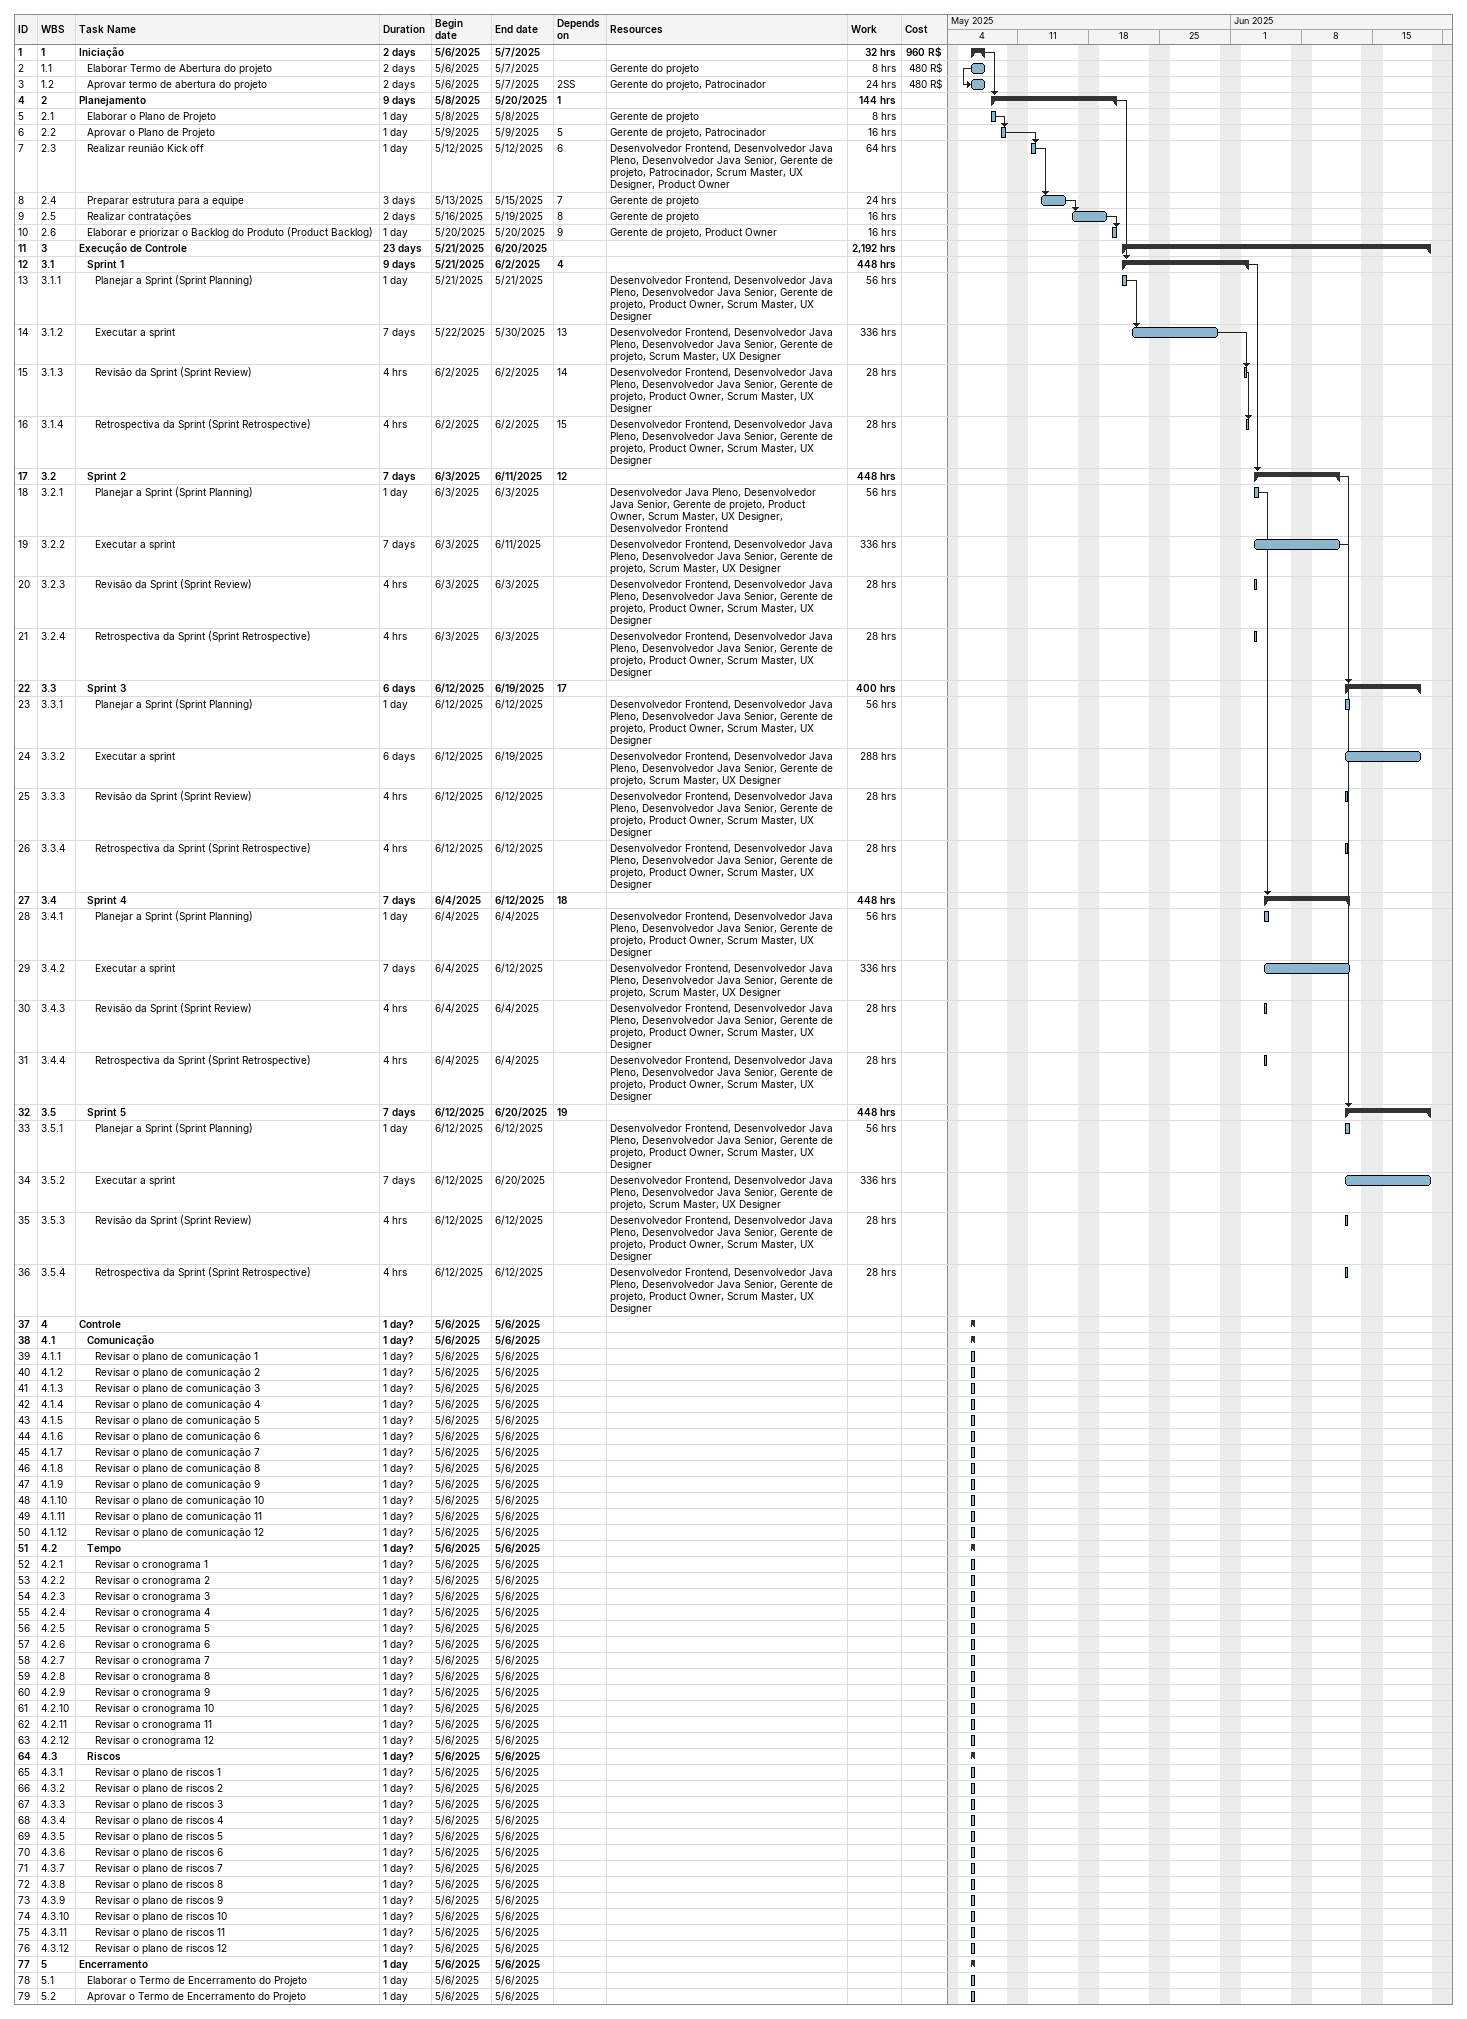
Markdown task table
| ID | WBS | Task | Duration | Start | Finish | Predecessors | Resources | Work (h) | Cost (R$) |
|---|---|---|---|---|---|---|---|---|---|
| 1 | 1 | **Iniciação** | 2d | 2025-05-06 | 2025-05-07 |  |  | 32 | 960 |
| 2 | 1.1 | Elaborar Termo de Abertura do projeto | 2d | 2025-05-06 | 2025-05-07 |  | Gerente do projeto | 8 | 480 |
| 3 | 1.2 | Aprovar termo de abertura do projeto | 2d | 2025-05-06 | 2025-05-07 | 2SS | Gerente do projeto, Patrocinador | 24 | 480 |
| 4 | 2 | **Planejamento** | 9d | 2025-05-08 | 2025-05-20 | 1 |  | 144 |  |
| 5 | 2.1 | Elaborar o Plano de Projeto | 1d | 2025-05-08 | 2025-05-08 |  | Gerente de projeto | 8 |  |
| 6 | 2.2 | Aprovar o Plano de Projeto | 1d | 2025-05-09 | 2025-05-09 | 5 | Gerente de projeto, Patrocinador | 16 |  |
| 7 | 2.3 | Realizar reunião Kick off | 1d | 2025-05-12 | 2025-05-12 | 6 | Desenvolvedor Frontend, Desenvolvedor Java Pleno, Desenvolvedor Java Senior, Gerente de projeto, Patrocinador, Scrum Master, UX Designer, Product Owner | 64 |  |
| 8 | 2.4 | Preparar estrutura para a equipe | 3d | 2025-05-13 | 2025-05-15 | 7 | Gerente de projeto | 24 |  |
| 9 | 2.5 | Realizar contratações | 2d | 2025-05-16 | 2025-05-19 | 8 | Gerente de projeto | 16 |  |
| 10 | 2.6 | Elaborar e priorizar o Backlog do Produto (Product Backlog) | 1d | 2025-05-20 | 2025-05-20 | 9 | Gerente de projeto, Product Owner | 16 |  |
| 11 | 3 | **Execução de Controle** | 23d | 2025-05-21 | 2025-06-20 |  |  | 2192 |  |
| 12 | 3.1 | **Sprint 1** | 9d | 2025-05-21 | 2025-06-02 | 4 |  | 448 |  |
| 13 | 3.1.1 | Planejar a Sprint (Sprint Planning) | 1d | 2025-05-21 | 2025-05-21 |  | Desenvolvedor Frontend, Desenvolvedor Java Pleno, Desenvolvedor Java Senior, Gerente de projeto, Product Owner, Scrum Master, UX Designer | 56 |  |
| 14 | 3.1.2 | Executar a sprint | 7d | 2025-05-22 | 2025-05-30 | 13 | Desenvolvedor Frontend, Desenvolvedor Java Pleno, Desenvolvedor Java Senior, Gerente de projeto, Scrum Master, UX Designer | 336 |  |
| 15 | 3.1.3 | Revisão da Sprint (Sprint Review) | 4h | 2025-06-02 | 2025-06-02 | 14 | Desenvolvedor Frontend, Desenvolvedor Java Pleno, Desenvolvedor Java Senior, Gerente de projeto, Product Owner, Scrum Master, UX Designer | 28 |  |
| 16 | 3.1.4 | Retrospectiva da Sprint (Sprint Retrospective) | 4h | 2025-06-02 | 2025-06-02 | 15 | Desenvolvedor Frontend, Desenvolvedor Java Pleno, Desenvolvedor Java Senior, Gerente de projeto, Product Owner, Scrum Master, UX Designer | 28 |  |
| 17 | 3.2 | **Sprint 2** | 7d | 2025-06-03 | 2025-06-11 | 12 |  | 448 |  |
| 18 | 3.2.1 | Planejar a Sprint (Sprint Planning) | 1d | 2025-06-03 | 2025-06-03 |  | Desenvolvedor Java Pleno, Desenvolvedor Java Senior, Gerente de projeto, Product Owner, Scrum Master, UX Designer, Desenvolvedor Frontend | 56 |  |
| 19 | 3.2.2 | Executar a sprint | 7d | 2025-06-03 | 2025-06-11 |  | Desenvolvedor Frontend, Desenvolvedor Java Pleno, Desenvolvedor Java Senior, Gerente de projeto, Scrum Master, UX Designer | 336 |  |
| 20 | 3.2.3 | Revisão da Sprint (Sprint Review) | 4h | 2025-06-03 | 2025-06-03 |  | Desenvolvedor Frontend, Desenvolvedor Java Pleno, Desenvolvedor Java Senior, Gerente de projeto, Product Owner, Scrum Master, UX Designer | 28 |  |
| 21 | 3.2.4 | Retrospectiva da Sprint (Sprint Retrospective) | 4h | 2025-06-03 | 2025-06-03 |  | Desenvolvedor Frontend, Desenvolvedor Java Pleno, Desenvolvedor Java Senior, Gerente de projeto, Product Owner, Scrum Master, UX Designer | 28 |  |
| 22 | 3.3 | **Sprint 3** | 6d | 2025-06-12 | 2025-06-19 | 17 |  | 400 |  |
| 23 | 3.3.1 | Planejar a Sprint (Sprint Planning) | 1d | 2025-06-12 | 2025-06-12 |  | Desenvolvedor Frontend, Desenvolvedor Java Pleno, Desenvolvedor Java Senior, Gerente de projeto, Product Owner, Scrum Master, UX Designer | 56 |  |
| 24 | 3.3.2 | Executar a sprint | 6d | 2025-06-12 | 2025-06-19 |  | Desenvolvedor Frontend, Desenvolvedor Java Pleno, Desenvolvedor Java Senior, Gerente de projeto, Scrum Master, UX Designer | 288 |  |
| 25 | 3.3.3 | Revisão da Sprint (Sprint Review) | 4h | 2025-06-12 | 2025-06-12 |  | Desenvolvedor Frontend, Desenvolvedor Java Pleno, Desenvolvedor Java Senior, Gerente de projeto, Product Owner, Scrum Master, UX Designer | 28 |  |
| 26 | 3.3.4 | Retrospectiva da Sprint (Sprint Retrospective) | 4h | 2025-06-12 | 2025-06-12 |  | Desenvolvedor Frontend, Desenvolvedor Java Pleno, Desenvolvedor Java Senior, Gerente de projeto, Product Owner, Scrum Master, UX Designer | 28 |  |
| 27 | 3.4 | **Sprint 4** | 7d | 2025-06-04 | 2025-06-12 | 18 |  | 448 |  |
| 28 | 3.4.1 | Planejar a Sprint (Sprint Planning) | 1d | 2025-06-04 | 2025-06-04 |  | Desenvolvedor Frontend, Desenvolvedor Java Pleno, Desenvolvedor Java Senior, Gerente de projeto, Product Owner, Scrum Master, UX Designer | 56 |  |
| 29 | 3.4.2 | Executar a sprint | 7d | 2025-06-04 | 2025-06-12 |  | Desenvolvedor Frontend, Desenvolvedor Java Pleno, Desenvolvedor Java Senior, Gerente de projeto, Scrum Master, UX Designer | 336 |  |
| 30 | 3.4.3 | Revisão da Sprint (Sprint Review) | 4h | 2025-06-04 | 2025-06-04 |  | Desenvolvedor Frontend, Desenvolvedor Java Pleno, Desenvolvedor Java Senior, Gerente de projeto, Product Owner, Scrum Master, UX Designer | 28 |  |
| 31 | 3.4.4 | Retrospectiva da Sprint (Sprint Retrospective) | 4h | 2025-06-04 | 2025-06-04 |  | Desenvolvedor Frontend, Desenvolvedor Java Pleno, Desenvolvedor Java Senior, Gerente de projeto, Product Owner, Scrum Master, UX Designer | 28 |  |
| 32 | 3.5 | **Sprint 5** | 7d | 2025-06-12 | 2025-06-20 | 19 |  | 448 |  |
| 33 | 3.5.1 | Planejar a Sprint (Sprint Planning) | 1d | 2025-06-12 | 2025-06-12 |  | Desenvolvedor Frontend, Desenvolvedor Java Pleno, Desenvolvedor Java Senior, Gerente de projeto, Product Owner, Scrum Master, UX Designer | 56 |  |
| 34 | 3.5.2 | Executar a sprint | 7d | 2025-06-12 | 2025-06-20 |  | Desenvolvedor Frontend, Desenvolvedor Java Pleno, Desenvolvedor Java Senior, Gerente de projeto, Scrum Master, UX Designer | 336 |  |
| 35 | 3.5.3 | Revisão da Sprint (Sprint Review) | 4h | 2025-06-12 | 2025-06-12 |  | Desenvolvedor Frontend, Desenvolvedor Java Pleno, Desenvolvedor Java Senior, Gerente de projeto, Product Owner, Scrum Master, UX Designer | 28 |  |
| 36 | 3.5.4 | Retrospectiva da Sprint (Sprint Retrospective) | 4h | 2025-06-12 | 2025-06-12 |  | Desenvolvedor Frontend, Desenvolvedor Java Pleno, Desenvolvedor Java Senior, Gerente de projeto, Product Owner, Scrum Master, UX Designer | 28 |  |
| 37 | 4 | **Controle** | 1d? | 2025-05-06 | 2025-05-06 |  |  |  |  |
| 38 | 4.1 | **Comunicação** | 1d? | 2025-05-06 | 2025-05-06 |  |  |  |  |
| 39 | 4.1.1 | Revisar o plano de comunicação 1 | 1d? | 2025-05-06 | 2025-05-06 |  |  |  |  |
| 40 | 4.1.2 | Revisar o plano de comunicação 2 | 1d? | 2025-05-06 | 2025-05-06 |  |  |  |  |
| 41 | 4.1.3 | Revisar o plano de comunicação 3 | 1d? | 2025-05-06 | 2025-05-06 |  |  |  |  |
| 42 | 4.1.4 | Revisar o plano de comunicação 4 | 1d? | 2025-05-06 | 2025-05-06 |  |  |  |  |
| 43 | 4.1.5 | Revisar o plano de comunicação 5 | 1d? | 2025-05-06 | 2025-05-06 |  |  |  |  |
| 44 | 4.1.6 | Revisar o plano de comunicação 6 | 1d? | 2025-05-06 | 2025-05-06 |  |  |  |  |
| 45 | 4.1.7 | Revisar o plano de comunicação 7 | 1d? | 2025-05-06 | 2025-05-06 |  |  |  |  |
| 46 | 4.1.8 | Revisar o plano de comunicação 8 | 1d? | 2025-05-06 | 2025-05-06 |  |  |  |  |
| 47 | 4.1.9 | Revisar o plano de comunicação 9 | 1d? | 2025-05-06 | 2025-05-06 |  |  |  |  |
| 48 | 4.1.10 | Revisar o plano de comunicação 10 | 1d? | 2025-05-06 | 2025-05-06 |  |  |  |  |
| 49 | 4.1.11 | Revisar o plano de comunicação 11 | 1d? | 2025-05-06 | 2025-05-06 |  |  |  |  |
| 50 | 4.1.12 | Revisar o plano de comunicação 12 | 1d? | 2025-05-06 | 2025-05-06 |  |  |  |  |
| 51 | 4.2 | **Tempo** | 1d? | 2025-05-06 | 2025-05-06 |  |  |  |  |
| 52 | 4.2.1 | Revisar o cronograma 1 | 1d? | 2025-05-06 | 2025-05-06 |  |  |  |  |
| 53 | 4.2.2 | Revisar o cronograma 2 | 1d? | 2025-05-06 | 2025-05-06 |  |  |  |  |
| 54 | 4.2.3 | Revisar o cronograma 3 | 1d? | 2025-05-06 | 2025-05-06 |  |  |  |  |
| 55 | 4.2.4 | Revisar o cronograma 4 | 1d? | 2025-05-06 | 2025-05-06 |  |  |  |  |
| 56 | 4.2.5 | Revisar o cronograma 5 | 1d? | 2025-05-06 | 2025-05-06 |  |  |  |  |
| 57 | 4.2.6 | Revisar o cronograma 6 | 1d? | 2025-05-06 | 2025-05-06 |  |  |  |  |
| 58 | 4.2.7 | Revisar o cronograma 7 | 1d? | 2025-05-06 | 2025-05-06 |  |  |  |  |
| 59 | 4.2.8 | Revisar o cronograma 8 | 1d? | 2025-05-06 | 2025-05-06 |  |  |  |  |
| 60 | 4.2.9 | Revisar o cronograma 9 | 1d? | 2025-05-06 | 2025-05-06 |  |  |  |  |
| 61 | 4.2.10 | Revisar o cronograma 10 | 1d? | 2025-05-06 | 2025-05-06 |  |  |  |  |
| 62 | 4.2.11 | Revisar o cronograma 11 | 1d? | 2025-05-06 | 2025-05-06 |  |  |  |  |
| 63 | 4.2.12 | Revisar o cronograma 12 | 1d? | 2025-05-06 | 2025-05-06 |  |  |  |  |
| 64 | 4.3 | **Riscos** | 1d? | 2025-05-06 | 2025-05-06 |  |  |  |  |
| 65 | 4.3.1 | Revisar o plano de riscos 1 | 1d? | 2025-05-06 | 2025-05-06 |  |  |  |  |
| 66 | 4.3.2 | Revisar o plano de riscos 2 | 1d? | 2025-05-06 | 2025-05-06 |  |  |  |  |
| 67 | 4.3.3 | Revisar o plano de riscos 3 | 1d? | 2025-05-06 | 2025-05-06 |  |  |  |  |
| 68 | 4.3.4 | Revisar o plano de riscos 4 | 1d? | 2025-05-06 | 2025-05-06 |  |  |  |  |
| 69 | 4.3.5 | Revisar o plano de riscos 5 | 1d? | 2025-05-06 | 2025-05-06 |  |  |  |  |
| 70 | 4.3.6 | Revisar o plano de riscos 6 | 1d? | 2025-05-06 | 2025-05-06 |  |  |  |  |
| 71 | 4.3.7 | Revisar o plano de riscos 7 | 1d? | 2025-05-06 | 2025-05-06 |  |  |  |  |
| 72 | 4.3.8 | Revisar o plano de riscos 8 | 1d? | 2025-05-06 | 2025-05-06 |  |  |  |  |
| 73 | 4.3.9 | Revisar o plano de riscos 9 | 1d? | 2025-05-06 | 2025-05-06 |  |  |  |  |
| 74 | 4.3.10 | Revisar o plano de riscos 10 | 1d? | 2025-05-06 | 2025-05-06 |  |  |  |  |
| 75 | 4.3.11 | Revisar o plano de riscos 11 | 1d? | 2025-05-06 | 2025-05-06 |  |  |  |  |
| 76 | 4.3.12 | Revisar o plano de riscos 12 | 1d? | 2025-05-06 | 2025-05-06 |  |  |  |  |
| 77 | 5 | **Encerramento** | 1d | 2025-05-06 | 2025-05-06 |  |  |  |  |
| 78 | 5.1 | Elaborar o Termo de Encerramento do Projeto | 1d | 2025-05-06 | 2025-05-06 |  |  |  |  |
| 79 | 5.2 | Aprovar o Termo de Encerramento do Projeto | 1d | 2025-05-06 | 2025-05-06 |  |  |  |  |
